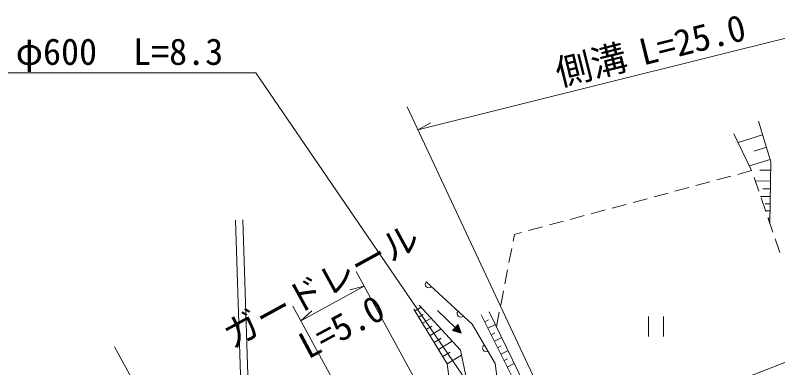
# Model space of a CAD drawing. Units: millimetres, scale not verified. Extents: x -145728 to 680000, y 20000 to 380000.
# Drawn here: x 458684 to 511468, y 304637 to 329034 of the extents above; entities that cross this region are included whole.
import ezdxf
from ezdxf.enums import TextEntityAlignment as Align

# ---------------------------------------------------------------- set-up
doc = ezdxf.new("R2010")
doc.units = ezdxf.units.MM
doc.header["$LTSCALE"] = 1000
doc.linetypes.add('LONG_DASHED_DOTTED', pattern=[15.25, 12, -1.5, 0.25, -1.5])
for name, color, linetype, lineweight in [('M-BGD', 7, 'Continuous', 13), ('M-BMK', 7, 'LONG_DASHED_DOTTED', 13), ('M-STR-HTXT', 7, 'Continuous', 13)]:
    doc.layers.add(name, color=color, linetype=linetype, lineweight=lineweight)
doc.styles.add('ＭＳ ゴシック', font='')
doc.styles.get('ＭＳ ゴシック').set_extended_font_data('MS Gothic')

msp = doc.modelspace()

# ---------------------------------------------------------------- linework, layer by layer
at = {"layer": 'M-BGD'}
for p, q in [((509661, 318282), (508431, 320832)), ((510420, 320746), (508725, 320222)), ((510681, 319899), (509834, 319637)), ((510943, 319051), (509504, 318607)), ((510987, 318306), (510234, 318320)), ((508217, 317894), (507251, 317634)), ((509661, 318282), (508700, 318023)), ((509662, 318277), (509661, 318282)), ((510151, 316859), (509825, 317804)), ((506768, 317504), (505803, 317245)), ((510973, 317553), (509905, 317572)), ((503871, 316726), (502905, 316466)), ((505320, 317115), (504354, 316855)), ((510964, 317019), (510430, 317029)), ((502423, 316336), (501457, 316077)), ((510954, 316485), (510276, 316497)), ((510640, 315441), (510314, 316386)), ((500974, 315947), (500008, 315687)), ((510945, 315985), (510606, 315992)), ((498077, 315168), (497111, 314909)), ((499525, 315558), (498560, 315298)), ((510936, 315486), (510623, 315491)), ((473939, 314862), (474878, 285450)), ((474438, 314878), (475363, 285935)), ((496628, 314779), (495662, 314520)), ((510927, 314986), (510771, 314988)), ((511129, 314023), (510803, 314968)), ((495180, 314390), (494214, 314130)), ((493237, 313868), (493144, 313388)), ((493731, 314000), (493237, 313868)), ((511618, 312605), (511292, 313550)), ((493049, 312897), (492858, 311916)), ((492763, 311425), (492573, 310443)), ((492477, 309952), (492287, 308971)), ((486358, 308570), (486773, 308822)), ((486618, 308143), (486912, 308321)), ((487908, 308596), (489138, 307421)), ((492192, 308480), (492001, 307498)), ((486878, 307715), (487466, 308073)), ((491187, 307817), (491444, 307945)), ((502512, 308195), (502512, 306795)), ((503562, 308195), (503562, 306795)), ((487138, 307288), (487518, 307520)), ((487398, 306861), (488159, 307324)), ((488942, 307216), (489334, 307626)), ((489548, 307030), (488942, 307216)), ((489023, 307191), (488968, 307244)), ((489103, 307167), (488994, 307271)), ((489184, 307142), (489020, 307298)), ((489265, 307117), (489046, 307326)), ((489346, 307092), (489072, 307353)), ((489427, 307067), (489099, 307380)), ((489507, 307042), (489125, 307408)), ((489533, 307069), (489151, 307435)), ((489505, 307149), (489177, 307462)), ((489476, 307229), (489203, 307490)), ((489448, 307308), (489229, 307517)), ((489419, 307388), (489255, 307544)), ((489391, 307467), (489281, 307572)), ((489362, 307547), (489307, 307599)), ((489334, 307626), (489548, 307030)), ((491410, 307369), (491924, 307625)), ((491632, 306922), (491885, 307047)), ((491854, 306474), (492360, 306725)), ((487688, 306383), (488165, 306674)), ((487978, 305906), (488933, 306487)), ((492077, 306026), (492325, 306149)), ((488281, 305407), (488780, 305710)), ((492299, 305578), (492796, 305825)), ((488585, 304908), (489583, 305515)), ((492522, 305130), (492766, 305252)), ((492744, 304682), (493233, 304925))]:
    msp.add_line(p, q, dxfattribs=at)
for points in [[(510124, 321701), (510997, 318878), (510921, 314626)], [(495880, 297329), (496275, 297684), (501881, 300606), (507685, 303330), (513331, 305541), (512107, 311186), (514436, 304791)], [(487127, 310586), (490309, 307660), (491900, 304940), (492465, 300680), (491991, 293564)], [(489164, 295752), (489839, 296960), (490563, 300721), (489512, 305861), (486639, 308968)], [(486278, 308702), (488586, 304906), (488951, 302173), (488768, 297131)], [(490945, 308304), (493788, 302580), (495880, 297329)], [(491498, 308502), (494696, 301909), (496275, 297684)]]:
    msp.add_lwpolyline(points, dxfattribs=at)
for centre, start, end in [((487311, 310416), 137.406, 317.406), ((489520, 308386), 137.406, 317.406), ((491283, 305996), 120.3236, 300.3236)]:
    msp.add_arc(centre, 250, start, end, dxfattribs=at)
at = {"layer": 'M-BMK'}
msp.add_arc((546771, 210120), 96237, 94.52533, 118.79368, dxfattribs=at)
at = {"layer": 'M-STR-HTXT'}
for p, q in [((486551, 321112), (516279, 328499)), ((497915, 296896), (485808, 322696)), ((486551, 321112), (487461, 321595)), ((482292, 311305), (491995, 293452)), ((478453, 307888), (482844, 310289)), ((482844, 310289), (481847, 310029)), ((477900, 308906), (487603, 291054)), ((478453, 307888), (479211, 308587)), ((478483, 282462), (465558, 306094))]:
    msp.add_line(p, q, dxfattribs=at)
msp.add_lwpolyline([(445749, 325049), (475344, 325049), (497022, 293337)], dxfattribs=at)

# ---------------------------------------------------------------- texts
at = {"layer": 'M-STR-HTXT', "style": 'ＭＳ ゴシック'}
for s, rotation, p in [('L=25.0', 13.955, (505908, 325921)), ('側溝', 13.955, (498909, 324182)), ('ガードレール', 28.679, (480546, 309032)), ('L=5.0', 28.113, (481962, 306184))]:
    msp.add_text(s, height=1833, rotation=rotation, dxfattribs=at).set_placement(p, align=Align.BOTTOM_CENTER)
msp.add_text('φ600  L=8.3', height=1833, dxfattribs=at).set_placement((465895, 325049), align=Align.BOTTOM_CENTER)

doc.saveas('drawing.dxf')
